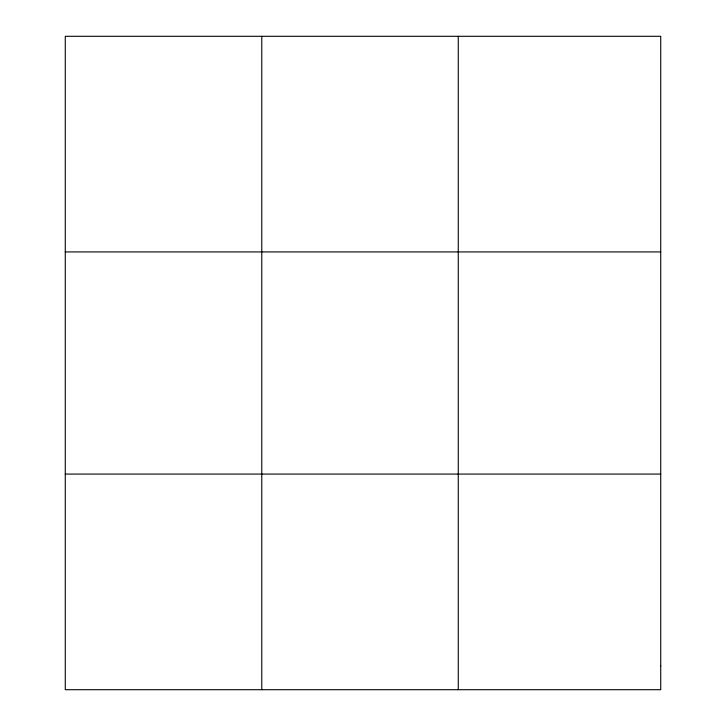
<?xml version="1.0" encoding="UTF-8"?>
<svg xmlns="http://www.w3.org/2000/svg" width="726" height="726" viewBox="0 0 726 726"><rect width="100%" height="100%" fill="white"/><g stroke="black" fill="none" stroke-linecap="round" stroke-linejoin="round"><path stroke-width="1.09" d="M261.777 36.3L261.777 689.7M458.269 36.3L458.269 689.7M65.276 251.922L660.724 251.922M65.276 474.078L660.724 474.078M660.724 665.742L660.724 689.7L65.276 689.7L65.276 36.3L660.724 36.3L660.724 665.742"/></g></svg>
